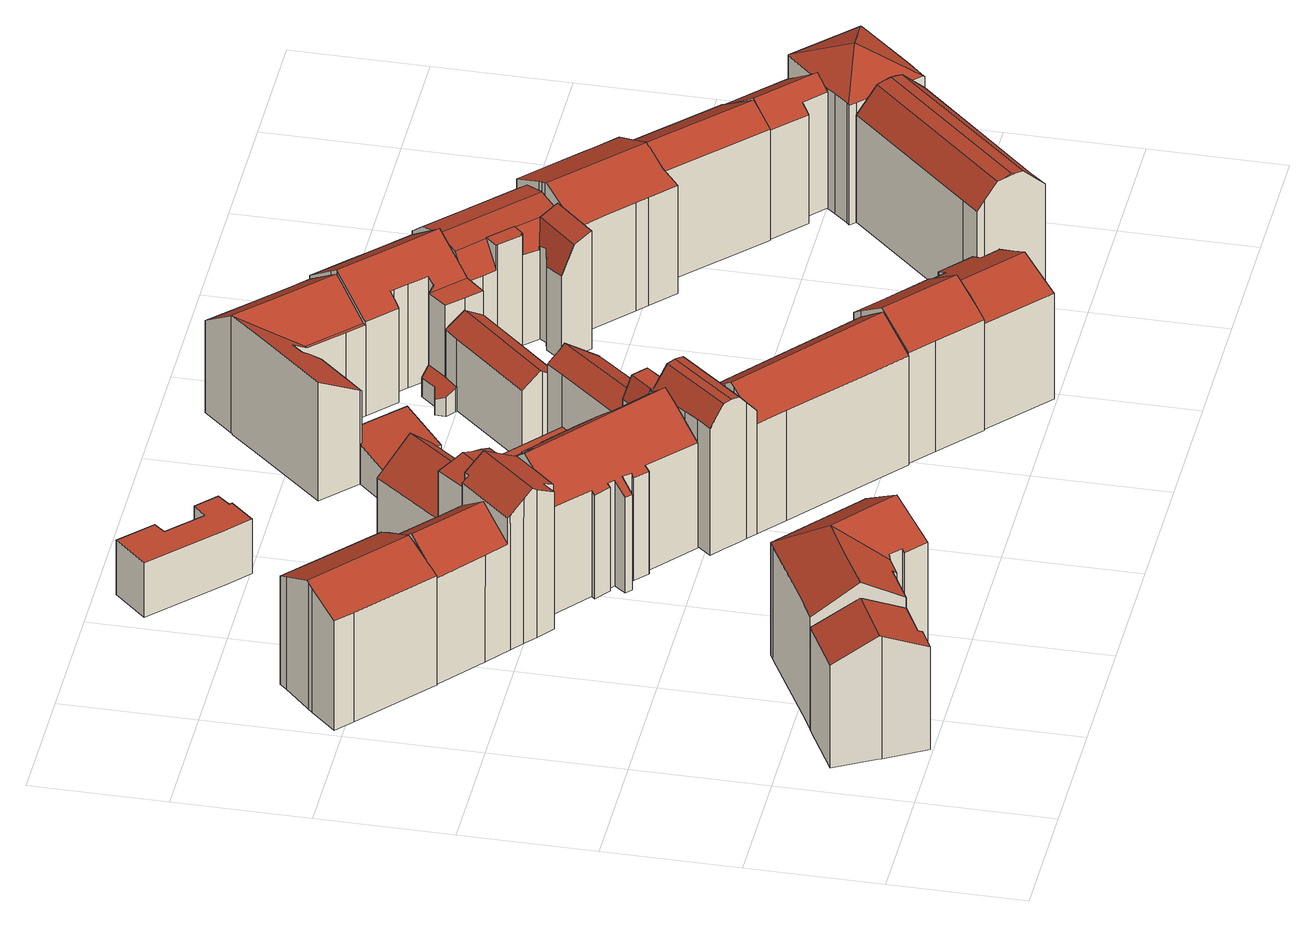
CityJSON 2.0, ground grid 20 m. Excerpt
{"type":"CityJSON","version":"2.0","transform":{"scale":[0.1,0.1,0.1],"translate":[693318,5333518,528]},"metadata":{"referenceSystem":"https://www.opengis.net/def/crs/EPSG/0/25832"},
"CityObjects":{
"building1":{"type":"Building","attributes":{"Gemeindeschluessel":"09162000","HoeheDach":"549.998","HoeheGrund":"529.510","Methode":"1000","NiedrigsteTraufeDesGebaeudes":"546.611","Geometrietyp2DReferenz":"3000","function":"31001_1000","roofType":"3100","measuredHeight":20.49,"storeysAboveGround":4},"geometry":[{"type":"MultiSurface","lod":"2","boundaries":[[[0,1,2,3]],[[3,2,4,5]],[[6,7,8,9,10,11]],[[3,5,12,7,6,11,13,14,0]],[[11,10,15,13]],[[12,16,8,7]],[[8,16,4,2,1,17,9]],[[9,17,15,10]],[[5,4,16,12]],[[17,1,0,14,13,15]]],"semantics":{"surfaces":[{"type":"WallSurface"},{"type":"GroundSurface"},{"type":"RoofSurface"}],"values":[0,0,0,1,0,0,2,2,0,0]}}]},
"building2":{"type":"Building","attributes":{"Gemeindeschluessel":"09162000","HoeheDach":"552.638","HoeheGrund":"529.580","Methode":"1000","NiedrigsteTraufeDesGebaeudes":"548.288","Geometrietyp2DReferenz":"3000","function":"31001_1000","roofType":"3100","measuredHeight":23.06,"storeysAboveGround":5},"geometry":[{"type":"MultiSurface","lod":"2","boundaries":[[[18,19,20,21,22,23]],[[24,25,19,18,23,26]],[[27,28,29,30]],[[31,32,33,34]],[[35,36,28,27]],[[37,30,29,38,39,40]],[[29,28,36,41,26,42,38]],[[34,33,43,44]],[[45,31,34,44,46,47,35,27,30,37,40,48,49,22,21,20]],[[44,43,50,46]],[[35,47,46,50,41,36]],[[49,51,23,22]],[[50,43,33,32,25,24,26,41]],[[39,52,51,49,48,40]],[[31,45,20,19,25,32]],[[38,42,26,23,51,52,39]]],"semantics":{"surfaces":[{"type":"WallSurface"},{"type":"RoofSurface"},{"type":"GroundSurface"}],"values":[0,1,0,0,0,0,1,0,2,0,0,0,1,0,0,1]}}]},
"building3":{"type":"Building","attributes":{"Gemeindeschluessel":"09162000","HoeheDach":"550.626","HoeheGrund":"529.300","Methode":"1000","NiedrigsteTraufeDesGebaeudes":"547.423","Geometrietyp2DReferenz":"3000","function":"31001_9998","roofType":"3100","measuredHeight":21.33,"storeysAboveGround":5},"geometry":[{"type":"MultiSurface","lod":"2","boundaries":[[[53,54,55,56,57,58]],[[59,60,61,62,63,54,53,64,65]],[[66,67,68,69,70,71,72,73,58,57,56,74,75,76,77,78]],[[72,65,64,73]],[[71,59,65,72]],[[79,80,78,77,76,81]],[[70,69,61,60,59,71]],[[73,64,53,58]],[[63,82,80,79,81,83,84,55,54]],[[69,68,67,66,82,63,62,61]],[[55,84,83,75,74,56]],[[78,80,82,66]],[[75,83,81,76]]],"semantics":{"surfaces":[{"type":"WallSurface"},{"type":"RoofSurface"},{"type":"GroundSurface"}],"values":[0,1,2,0,0,0,0,0,1,0,0,0,0]}}]},
"building4":{"type":"Building","attributes":{"Gemeindeschluessel":"09162000","HoeheDach":"532.675","HoeheGrund":"529.540","Methode":"1000","NiedrigsteTraufeDesGebaeudes":"532.675","Geometrietyp2DReferenz":"3000","function":"31001_2000","roofType":"1000","measuredHeight":3.13,"storeysAboveGround":1},"geometry":[{"type":"MultiSurface","lod":"2","boundaries":[[[85,86,87,88]],[[89,90,91,92]],[[93,87,86,91,90]],[[92,91,86,85]],[[88,87,93,94]],[[94,93,90,89]],[[89,92,85,88,94]]],"semantics":{"surfaces":[{"type":"WallSurface"},{"type":"RoofSurface"},{"type":"GroundSurface"}],"values":[0,0,1,0,0,0,2]}}]},
"building5":{"type":"Building","attributes":{"Gemeindeschluessel":"09162000","HoeheDach":"554.460","HoeheGrund":"529.447","Methode":"2000","NiedrigsteTraufeDesGebaeudes":"545.283","Geometrietyp2DReferenz":"3000","function":"31001_9998","roofType":"3100","measuredHeight":25.01,"storeysAboveGround":5},"geometry":[{"type":"MultiSurface","lod":"2","boundaries":[[[95,96,97,98]],[[99,100,101,102,103,104,105,106,107,108,109,110,111,112]],[[113,114,97,115,116,117,118,119,120]],[[121,122,123,124,112,111]],[[125,126,127,128,129]],[[130,131,132,96,95,133]],[[134,107,106,135]],[[136,108,107,134]],[[137,138,139,140,141,142]],[[143,144,145,146]],[[147,117,116,148]],[[149,150,151,152]],[[153,154,155,156]],[[125,129,142,141,157]],[[158,110,109,159]],[[160,102,101,161]],[[120,119,162]],[[163,164,152,151]],[[98,97,114,165]],[[166,167,123,122]],[[140,139,168,115,97,96,132,169]],[[170,171,172,173]],[[173,172,174,175]],[[176,177,178,179]],[[180,181,182,183]],[[184,185,144,143]],[[159,109,108,136]],[[186,118,117,147]],[[156,155,167,166]],[[187,188,189,190]],[[191,124,123,167,155,154,192,165]],[[165,114,113,191]],[[193,148,116,115,168]],[[175,174,177,176]],[[99,112,124,191,113,120]],[[146,145,194,195]],[[135,106,105,196]],[[171,170,197,198]],[[149,152,164,199,194,145,144,185,200,100,99,120,162,178,177,174,172,171,198]],[[201,200,185,184]],[[195,194,199,202]],[[150,149,198,197]],[[190,189,169,132,131]],[[186,179,178,162,119,118]],[[140,169,189,157,141]],[[201,161,101,100,200]],[[98,165,192,203,204,133,95]],[[130,133,204,205]],[[137,142,129,128]],[[196,105,104,206]],[[157,189,188,182,181,126,125]],[[205,204,203,207]],[[121,111,110,158]],[[153,207,203,192,154]],[[183,182,188,187]],[[202,199,164,163]],[[206,104,103,208]],[[201,184,143,146,195,202,163,151,150,197,170,173,175,176,179,186,147,148,193,138,137,128,127,180,183,187,190,131,130,205,207,153,156,166,122,121,158,159,136,134,135,196,206,208,160,161]],[[127,126,181,180]],[[208,103,102,160]],[[193,168,139,138]]],"semantics":{"surfaces":[{"type":"WallSurface"},{"type":"RoofSurface"},{"type":"GroundSurface"}],"values":[0,1,1,0,0,0,0,0,0,0,0,0,0,1,0,0,0,0,0,0,1,0,0,0,0,0,0,0,0,0,1,0,0,0,0,0,0,0,1,0,0,0,0,0,0,0,1,0,0,0,1,0,0,0,0,0,0,2,0,0,0]}}]},
"building6":{"type":"Building","attributes":{"Gemeindeschluessel":"09162000","HoeheDach":"537.966","HoeheGrund":"528.860","Methode":"1000","NiedrigsteTraufeDesGebaeudes":"537.966","Geometrietyp2DReferenz":"3000","function":"31001_1000","roofType":"1000","measuredHeight":9.11,"storeysAboveGround":2},"geometry":[{"type":"MultiSurface","lod":"2","boundaries":[[[209,210,211,212]],[[213,214,215,216,217,218,219,220,211,210,221,222,223]],[[215,224,225,216]],[[217,216,225,226,227,218]],[[214,228,224,215]],[[222,229,230,223]],[[218,227,231,219]],[[219,231,232,220]],[[209,233,229,222,221,210]],[[214,213,223,230,234,228]],[[220,232,212,211]],[[226,225,224,228,234,230,229,233,209,212,232,231,227]]],"semantics":{"surfaces":[{"type":"WallSurface"},{"type":"GroundSurface"},{"type":"RoofSurface"}],"values":[0,1,0,0,0,0,0,0,0,0,0,2]}}]},
"building7":{"type":"Building","attributes":{"Gemeindeschluessel":"09162000","HoeheDach":"546.701","HoeheGrund":"529.738","Methode":"2000","NiedrigsteTraufeDesGebaeudes":"541.754","Geometrietyp2DReferenz":"3000","function":"31001_9998","roofType":"3100","measuredHeight":16.96,"storeysAboveGround":4},"geometry":[{"type":"MultiSurface","lod":"2","boundaries":[[[235,236,237,238,239,240,241]],[[239,242,243,244,240]],[[245,235,241,246]],[[247,248,249,250]],[[251,252,249,248,253,242,239,238]],[[254,237,236,255]],[[256,253,248,247]],[[246,241,240,244]],[[257,252,251,258]],[[254,255,245,246,244,243,256,247,250,257,258]],[[235,245,255,236]],[[254,258,251,238,237]],[[243,242,253,256]],[[250,249,252,257]]],"semantics":{"surfaces":[{"type":"RoofSurface"},{"type":"WallSurface"},{"type":"GroundSurface"}],"values":[0,1,1,1,0,1,1,1,1,2,1,1,1,1]}}]},
"building8":{"type":"Building","attributes":{"Gemeindeschluessel":"09162000","HoeheDach":"550.166","HoeheGrund":"529.672","Methode":"2000","NiedrigsteTraufeDesGebaeudes":"535.390","Geometrietyp2DReferenz":"3000","function":"31001_2000","roofType":"1000","measuredHeight":20.49,"storeysAboveGround":1},"geometry":[{"type":"MultiSurface","lod":"2","boundaries":[[[259,260,261,262]],[[263,264,265,266]],[[267,268,269,270]],[[271,269,268,272]],[[273,274,270,269,271,275]],[[276,267,270,274]],[[277,111,278,279]],[[250,279,278,280,281,282]],[[283,261,260,284,285,286,275,271,272,265,264,287,288,289,282,281]],[[277,262,261,283,290,111]],[[247,289,288,256]],[[276,266,265,272,268,267]],[[111,290,280,278]],[[256,288,287,291]],[[276,274,273,292,293,294,259,262,277,279,250,247,256,291,263,266]],[[273,275,286,292]],[[250,282,289,247]],[[292,286,285,293]],[[291,287,264,263]],[[281,280,290,283]],[[293,285,284,294]],[[294,284,260,259]]],"semantics":{"surfaces":[{"type":"WallSurface"},{"type":"RoofSurface"},{"type":"GroundSurface"}],"values":[0,0,1,0,0,0,0,0,1,0,0,0,1,0,2,0,0,0,0,0,0,0]}}]},
"building9":{"type":"Building","attributes":{"Gemeindeschluessel":"09162000","HoeheDach":"553.990","HoeheGrund":"529.710","Methode":"2000","NiedrigsteTraufeDesGebaeudes":"532.530","Geometrietyp2DReferenz":"3000","function":"31001_9998","roofType":"3100","measuredHeight":24.28,"storeysAboveGround":4},"geometry":[{"type":"MultiSurface","lod":"2","boundaries":[[[295,296,297,298,299,300,301,302,303,304,305]],[[306,307,308,296,295,305,309,310,311,312]],[[313,314,300,299,298,315]],[[316,317,318,319,320]],[[320,319,321,322]],[[323,324,325,326]],[[309,305,304,327,328,329,330,331,332,310]],[[333,314,313,315,334,335,336,337,338,339,323,326,340,341,342,343,344,345,346,347,348,349,350,276,351,266,263,352,353,354,355,356,357]],[[358,297,296,359]],[[360,311,310,332,266,351,276]],[[343,361,362,344]],[[363,364,308,307,365]],[[339,366,324,323]],[[319,318,317,367,368,369,370,364,363,365,371,321]],[[337,372,373,338]],[[303,302,357,356,304]],[[359,296,308,364,370]],[[374,375,376,377,349,348,347]],[[338,373,366,339]],[[369,368,358,359,370]],[[336,335,334,315,298,297,358,368,367,378]],[[322,321,371,375,374,379,380,362,361]],[[357,302,301,333]],[[371,365,307,306,312,377,376]],[[342,341,340,326,325,316,320,322,361,343]],[[336,378,372,337]],[[346,379,374,347]],[[333,301,300,314]],[[304,356,355,327]],[[266,332,331,263]],[[344,362,380,345]],[[381,377,312,311,360]],[[345,380,379,346]],[[331,330,329,353,352,263]],[[328,327,355,354,353,329]],[[350,349,377,381,360,276]],[[325,324,366,373,372,378,367,317,316]],[[371,376,375]]],"semantics":{"surfaces":[{"type":"RoofSurface"},{"type":"WallSurface"},{"type":"GroundSurface"}],"values":[0,1,1,0,0,1,0,2,1,1,1,0,1,1,1,1,1,1,1,0,1,0,1,0,1,1,1,1,1,1,1,0,1,1,1,1,0,1]}}]},
"building10":{"type":"Building","attributes":{"Gemeindeschluessel":"09162000","HoeheDach":"552.046","HoeheGrund":"529.740","Methode":"2000","NiedrigsteTraufeDesGebaeudes":"547.804","Geometrietyp2DReferenz":"3000","function":"31001_9998","roofType":"3100","measuredHeight":22.31,"storeysAboveGround":5},"geometry":[{"type":"MultiSurface","lod":"2","boundaries":[[[382,383,384,385,386,387,388,389]],[[390,391,384,383,382,392]],[[392,382,389,323]],[[337,393,394,395]],[[391,396,397,398,399,400,401,386,385,384]],[[398,397,396,391,390,392,323,339,402,338,337,395,403,399]],[[395,394,404,403]],[[323,389,388,339]],[[386,401,400,404,394,393,405,387]],[[388,387,405,338,402,339]],[[400,399,403,404]],[[338,405,393,337]]],"semantics":{"surfaces":[{"type":"RoofSurface"},{"type":"WallSurface"},{"type":"GroundSurface"}],"values":[0,1,1,1,1,2,1,1,0,1,1,1]}}]},
"building11":{"type":"Building","attributes":{"Gemeindeschluessel":"09162000","HoeheDach":"536.828","HoeheGrund":"529.490","Methode":"1000","NiedrigsteTraufeDesGebaeudes":"534.922","Geometrietyp2DReferenz":"3000","function":"31001_2000","roofType":"2100","measuredHeight":7.34,"storeysAboveGround":2},"geometry":[{"type":"MultiSurface","lod":"2","boundaries":[[[406,407,408,409]],[[410,411,407,406]],[[406,409,412,413,414,410]],[[413,415,416,414]],[[414,416,411,410]],[[411,416,415,417,408,407]],[[409,408,417,412]],[[412,417,415,413]]],"semantics":{"surfaces":[{"type":"WallSurface"},{"type":"GroundSurface"},{"type":"RoofSurface"}],"values":[0,0,1,0,0,2,0,0]}}]},
"building12":{"type":"Building","attributes":{"Gemeindeschluessel":"09162000","HoeheDach":"532.740","HoeheGrund":"529.717","Methode":"2000","NiedrigsteTraufeDesGebaeudes":"532.740","Geometrietyp2DReferenz":"3000","function":"31001_2000","roofType":"1000","measuredHeight":3.02},"geometry":[{"type":"MultiSurface","lod":"2","boundaries":[[[403,418,419,420]],[[399,421,418,403]],[[422,423,424,425]],[[426,427,423,422]],[[428,429,427,426]],[[425,424,421,399]],[[403,420,428,426,422,425,399]],[[420,419,429,428]],[[421,424,423,427,429,419,418]]],"semantics":{"surfaces":[{"type":"WallSurface"},{"type":"GroundSurface"},{"type":"RoofSurface"}],"values":[0,0,0,0,0,0,1,0,2]}}]},
"building13":{"type":"Building","attributes":{"Gemeindeschluessel":"09162000","HoeheDach":"552.391","HoeheGrund":"529.930","Methode":"1000","NiedrigsteTraufeDesGebaeudes":"548.334","Geometrietyp2DReferenz":"3000","function":"31001_1000","roofType":"3100","measuredHeight":22.46,"storeysAboveGround":6},"geometry":[{"type":"MultiSurface","lod":"2","boundaries":[[[430,431,432,433]],[[432,431,434,435,436,437]],[[433,432,437,438]],[[439,440,441,442]],[[437,436,440,439,443,438]],[[435,444,445,441,440,436]],[[446,445,444,447]],[[430,448,449,447,444,435,434,431]],[[449,448,430,433,438,443,439,442,446,447]],[[442,441,445,446]]],"semantics":{"surfaces":[{"type":"WallSurface"},{"type":"RoofSurface"},{"type":"GroundSurface"}],"values":[0,1,0,0,0,1,0,0,2,0]}}]},
"building14":{"type":"Building","attributes":{"Gemeindeschluessel":"09162000","HoeheDach":"543.383","HoeheGrund":"529.590","Methode":"1000","NiedrigsteTraufeDesGebaeudes":"541.363","Geometrietyp2DReferenz":"3000","function":"31001_1000","roofType":"3100","measuredHeight":13.79,"storeysAboveGround":3},"geometry":[{"type":"MultiSurface","lod":"2","boundaries":[[[450,451,452,453]],[[454,451,450,455,456,457]],[[458,459,460,461,462,463]],[[464,465,459,458,463,466,456,455,450,453]],[[463,462,467,466]],[[460,468,469,452,451,454,461]],[[464,469,468,465]],[[453,452,469,464]],[[466,467,457,456]],[[465,468,460,459]],[[461,454,457,467,462]]],"semantics":{"surfaces":[{"type":"WallSurface"},{"type":"GroundSurface"},{"type":"RoofSurface"}],"values":[0,0,0,1,0,2,0,0,0,0,2]}}]},
"building15":{"type":"Building","attributes":{"Gemeindeschluessel":"09162000","HoeheDach":"550.810","HoeheGrund":"530.030","Methode":"2000","NiedrigsteTraufeDesGebaeudes":"547.120","Geometrietyp2DReferenz":"3000","function":"31001_9998","roofType":"3100","measuredHeight":20.78,"storeysAboveGround":5},"geometry":[{"type":"MultiSurface","lod":"2","boundaries":[[[470,471,472,473,474,475]],[[476,477,478,479,475,474,473,480,481,482,483,484]],[[485,486,487,488,478,477,476,489]],[[487,486,485,490,491,492,493,494,495,472,471,470,496,488]],[[495,480,473,472]],[[479,478,488,496,470,475]],[[489,476,484,497]],[[492,483,482,493]],[[497,484,483,492,491,490]],[[482,481,480,495,494,493]],[[485,489,497,490]]],"semantics":{"surfaces":[{"type":"WallSurface"},{"type":"RoofSurface"},{"type":"GroundSurface"}],"values":[0,1,0,2,0,0,1,0,0,0,0]}}]},
"building16":{"type":"Building","attributes":{"Gemeindeschluessel":"09162000","HoeheDach":"549.270","HoeheGrund":"529.480","Methode":"2000","NiedrigsteTraufeDesGebaeudes":"544.734","Geometrietyp2DReferenz":"3000","function":"31001_1000","roofType":"3100","measuredHeight":19.79,"storeysAboveGround":4},"geometry":[{"type":"MultiSurface","lod":"2","boundaries":[[[498,499,500,501,502,503,504,505,506,507,413,412,409,508,509,510,511,512,513,514,515,516]],[[412,517,518,409]],[[413,519,517,412]],[[499,498,520,521,522]],[[523,524,525,526,527]],[[503,502,523,527,528,504]],[[516,529,520,498]],[[409,518,530,508]],[[501,524,523,502]],[[506,531,532,507]],[[507,532,519,413]],[[530,533,534,535,536,512,511,510,509,508]],[[537,521,520,529,538,539,540,536,535]],[[515,538,529,516]],[[518,517,519,532,531,541,528,527,526,534,533,530]],[[525,522,521,537,535,534,526]],[[539,538,515,514,513,540]],[[505,541,531,506]],[[501,500,499,522,525,524]],[[504,528,541,505]],[[512,536,540,513]]],"semantics":{"surfaces":[{"type":"GroundSurface"},{"type":"WallSurface"},{"type":"RoofSurface"}],"values":[0,1,1,1,2,1,1,1,1,1,1,1,2,1,2,2,1,1,1,1,1]}}]},
"building17":{"type":"Building","attributes":{"Gemeindeschluessel":"09162000","HoeheDach":"533.533","HoeheGrund":"529.410","Methode":"1000","NiedrigsteTraufeDesGebaeudes":"531.974","Geometrietyp2DReferenz":"3000","function":"31001_2000","roofType":"2100","measuredHeight":4.12},"geometry":[{"type":"MultiSurface","lod":"2","boundaries":[[[542,543,544,545]],[[546,547,548,549]],[[550,551,552,553]],[[554,555,556,557]],[[549,548,555,554]],[[555,548,547,558,544,543,552,551,556]],[[559,558,547,546]],[[557,556,551,550]],[[557,550,553,542,545,559,546,549,554]],[[545,544,558,559]],[[553,552,543,542]]],"semantics":{"surfaces":[{"type":"WallSurface"},{"type":"RoofSurface"},{"type":"GroundSurface"}],"values":[0,0,0,0,0,1,0,0,2,0,0]}}]},
"building18":{"type":"Building","attributes":{"Gemeindeschluessel":"09162000","HoeheDach":"549.970","HoeheGrund":"529.520","Methode":"2000","NiedrigsteTraufeDesGebaeudes":"545.162","Geometrietyp2DReferenz":"3000","function":"31001_1000","roofType":"3100","measuredHeight":20.45,"storeysAboveGround":4},"geometry":[{"type":"MultiSurface","lod":"2","boundaries":[[[560,561,562,563,564,565]],[[562,566,567,568,569,563]],[[570,569,568,571,572,573,574,575,576,577,578]],[[578,577,498,499]],[[579,567,566,562,561,560,580,581,582,583,584,585,586,587,588,589,590,501,591,499,498,516,592,593,594,595]],[[560,565,596,580]],[[592,575,574,593]],[[587,597,598,588]],[[582,599,600,583]],[[601,602,598,597,603,604,605,600,599,564,563,569,570,578,606,607]],[[595,572,571,579]],[[498,577,576,516]],[[516,576,575,592]],[[579,571,568,567]],[[586,603,597,587]],[[590,589,588,598,602,601]],[[608,599,582,581]],[[596,565,564,599,608]],[[607,606,578,499,591,501]],[[573,572,595,594,593,574]],[[580,596,608,581]],[[583,600,605,584]],[[585,584,605,604,603,586]],[[590,601,607,501]]],"semantics":{"surfaces":[{"type":"WallSurface"},{"type":"RoofSurface"},{"type":"GroundSurface"}],"values":[0,0,1,0,2,0,0,0,0,1,0,0,0,0,0,0,0,1,0,0,0,0,0,0]}}]},
"building19":{"type":"Building","attributes":{"Gemeindeschluessel":"09162000","HoeheDach":"549.449","HoeheGrund":"529.700","Methode":"2000","NiedrigsteTraufeDesGebaeudes":"543.473","Geometrietyp2DReferenz":"3000","function":"31001_1000","roofType":"3100","measuredHeight":19.75,"storeysAboveGround":4},"geometry":[{"type":"MultiSurface","lod":"2","boundaries":[[[609,610,611,612]],[[613,614,615]],[[616,617,618,619,620,621]],[[622,623,624,625,626]],[[627,622,626,615,614,628,629]],[[630,631,632,633,634]],[[635,636,634,633,637,638]],[[639,640,641,642,631,630]],[[643,644,645,621,620]],[[646,647,648,649,613,650,651]],[[641,611,610,652,653,654,642]],[[655,623,622,627,629,656,657,658,659,609,612,640,639,636,635,644,643,660,661,662]],[[632,654,653,663]],[[646,658,657,647]],[[656,629,628,649,648]],[[655,662,617,616,664]],[[655,664,624,623]],[[612,611,641,640]],[[656,648,647,657]],[[613,615,626,625,637,633,632,663]],[[661,618,617,662]],[[631,642,654,632]],[[663,653,652,665]],[[625,624,664,616,621,645,638,637]],[[639,630,634,636]],[[643,620,619,660]],[[658,646,651,659]],[[665,652,610,609,659,651,650]],[[614,613,649,628]],[[660,619,618,661]],[[635,638,645,644]],[[665,650,613,663]]],"semantics":{"surfaces":[{"type":"WallSurface"},{"type":"RoofSurface"},{"type":"GroundSurface"}],"values":[0,0,1,0,0,1,0,0,0,1,1,2,0,0,0,0,0,0,0,1,0,0,0,1,0,0,0,0,1,0,0,1]}}]},
"building20":{"type":"Building","attributes":{"Gemeindeschluessel":"09162000","HoeheDach":"551.141","HoeheGrund":"529.840","Methode":"1000","NiedrigsteTraufeDesGebaeudes":"547.722","Geometrietyp2DReferenz":"3000","function":"31001_9998","roofType":"3100","measuredHeight":21.3,"storeysAboveGround":4},"geometry":[{"type":"MultiSurface","lod":"2","boundaries":[[[666,667,668,669,670,671,672,673,674]],[[675,676,677,678]],[[674,673,672,679,680,681,682,683]],[[684,685,686,687]],[[688,669,668,689]],[[690,670,669,688]],[[687,686,691,692]],[[680,679,685,684]],[[693,694,676,675]],[[695,696,667,666,674,683]],[[671,697,677,676,694,698,691,686,685,679,672]],[[678,699,700,690,688,689,696,695,683,682,681,680,684,687,692,701,693,675]],[[678,677,697,699]],[[689,668,667,696]],[[701,698,694,693]],[[692,691,698,701]],[[690,700,699,697,671,670]]],"semantics":{"surfaces":[{"type":"RoofSurface"},{"type":"WallSurface"},{"type":"GroundSurface"}],"values":[0,1,1,1,1,1,1,1,1,1,0,2,1,1,1,1,1]}}]},
"building21":{"type":"Building","attributes":{"Gemeindeschluessel":"09162000","HoeheDach":"552.100","HoeheGrund":"530.230","Methode":"2000","NiedrigsteTraufeDesGebaeudes":"548.005","Geometrietyp2DReferenz":"3000","function":"31001_1000","roofType":"3400","measuredHeight":21.87,"storeysAboveGround":6},"geometry":[{"type":"MultiSurface","lod":"2","boundaries":[[[702,703,704,705]],[[706,707,708,709,710,711,712,713,714,715,716,717]],[[718,719,720]],[[721,722,711,710]],[[714,723,718,720,724,715]],[[717,716,702,705]],[[713,723,714]],[[704,703,725,726]],[[721,710,709,708,707,706,717,705,704,726,727,728,729,730,731]],[[731,732,722,721]],[[720,719,733,732,731,730,729,728,727,726,725,724]],[[716,715,724,725,703,702]],[[713,712,733,719,718,723]],[[711,722,732,733,712]]],"semantics":{"surfaces":[{"type":"WallSurface"},{"type":"RoofSurface"},{"type":"GroundSurface"}],"values":[0,0,1,0,1,0,1,0,2,0,0,1,1,1]}}]},
"building22":{"type":"Building","attributes":{"Gemeindeschluessel":"09162000","HoeheDach":"551.214","HoeheGrund":"529.960","Methode":"2000","NiedrigsteTraufeDesGebaeudes":"546.324","Geometrietyp2DReferenz":"3000","function":"31001_1000","roofType":"3100","measuredHeight":21.25,"storeysAboveGround":5},"geometry":[{"type":"MultiSurface","lod":"2","boundaries":[[[734,735,736,737]],[[737,736,738,739]],[[740,741,697,742,743,744]],[[697,745,735,734,746,742]],[[747,748,749,750,741,740]],[[751,752,753,744,743,742,746,734,737,739]],[[752,751,739,738,749,748]],[[753,752,748,747,740,744]],[[750,749,738,736,735,745,697,741]]],"semantics":{"surfaces":[{"type":"WallSurface"},{"type":"RoofSurface"},{"type":"GroundSurface"}],"values":[0,0,0,0,1,2,0,0,1]}}]},
"building23":{"type":"Building","attributes":{"Gemeindeschluessel":"09162000","HoeheDach":"551.279","HoeheGrund":"530.160","Methode":"2000","NiedrigsteTraufeDesGebaeudes":"546.230","Geometrietyp2DReferenz":"3000","function":"31001_9998","roofType":"3100","measuredHeight":21.12,"storeysAboveGround":5},"geometry":[{"type":"MultiSurface","lod":"2","boundaries":[[[754,755,756,757,758,759]],[[755,754,760,761,762,763,764,765,766,756]],[[767,768,769,765,764,763]],[[760,770,771,761]],[[761,771,772,762]],[[772,771,770,773,768,767]],[[762,772,767,763]],[[773,759,758,757,774,769,768]],[[760,754,759,773,770]],[[774,757,756,766,765,769]]],"semantics":{"surfaces":[{"type":"WallSurface"},{"type":"GroundSurface"},{"type":"RoofSurface"}],"values":[0,1,0,0,0,2,0,2,0,0]}}]},
"building24":{"type":"Building","attributes":{"Gemeindeschluessel":"09162000","HoeheDach":"553.800","HoeheGrund":"530.060","Methode":"2000","NiedrigsteTraufeDesGebaeudes":"549.920","Geometrietyp2DReferenz":"3000","function":"31001_9998","roofType":"3500","measuredHeight":23.74,"storeysAboveGround":6},"geometry":[{"type":"MultiSurface","lod":"2","boundaries":[[[775,776,777,778]],[[778,777,779,780]],[[781,782,783,784]],[[785,786,787,788]],[[782,789,790,791,783]],[[792,793,794,795,796,797]],[[796,795,790]],[[775,778,780,798,781,784,799,785,788,800,793,792]],[[790,795,794,801,787,786,802,791]],[[788,787,801,800]],[[800,801,794,793]],[[799,802,786,785]],[[776,797,796,790,789,803,779,777]],[[789,782,781,798,803]],[[780,779,803,798]],[[776,775,792,797]],[[799,784,783,791,802]]],"semantics":{"surfaces":[{"type":"WallSurface"},{"type":"RoofSurface"},{"type":"GroundSurface"}],"values":[0,0,0,0,1,0,1,2,1,0,0,0,1,0,0,0,0]}}]}
},
"vertices":[
[202,53,15],[202,53,189],[153,27,189],[153,27,15],[156,21,186],[156,21,15],[86,66,15],[87,64,15],[87,64,219],[86,66,220],[51,128,186],[51,128,15],[122,3,15],[135,173,15],[170,110,15],[135,173,186],[122,3,186],[170,110,220],
[421,162,203],[429,155,203],[429,155,16],[421,162,16],[300,262,16],[300,262,203],[357,127,246],[386,103,246],[296,177,246],[259,84,16],[259,84,208],[202,53,207],[202,53,16],[343,51,16],[343,51,203],[312,77,203],[312,77,16],[263,78,16],[263,78,203],[170,110,16],[170,110,246],[135,173,203],[135,173,16],[292,93,203],[231,143,246],[315,81,207],[315,81,16],[386,103,16],[298,96,16],[292,93,16],[171,192,16],[291,257,16],[298,96,207],[291,257,203],[171,192,203],
[51,857,225],[53,859,226],[91,895,201],[91,895,13],[53,859,13],[51,857,13],[33,790,195],[141,697,195],[142,696,195],[178,734,220],[186,744,226],[44,850,220],[8,812,195],[217,777,13],[186,744,13],[178,734,13],[142,696,13],[141,697,13],[33,790,13],[8,812,13],[44,850,13],[100,905,13],[101,906,13],[126,884,13],[150,862,13],[229,791,13],[150,862,195],[229,791,196],[126,884,194],[217,777,205],[101,906,194],[100,905,195],
[250,817,15],[250,817,47],[305,770,47],[305,770,15],[217,777,15],[217,777,47],[229,791,47],[229,791,15],[272,730,47],[272,730,15],
[326,694,216],[326,694,243],[351,673,265],[351,673,225],[384,622,245],[577,465,245],[582,472,237],[596,489,220],[581,498,222],[545,528,221],[567,556,192],[537,583,191],[540,587,187],[494,622,188],[491,618,192],[460,642,193],[436,616,221],[403,643,222],[396,635,230],[357,668,260],[275,589,265],[280,584,260],[305,565,242],[324,585,241],[339,573,230],[371,607,230],[436,616,14],[401,644,14],[401,644,213],[403,643,212],[182,739,232],[217,777,196],[217,777,14],[142,696,14],[142,696,191],[361,738,14],[320,687,14],[320,687,243],[361,738,215],[540,587,14],[537,583,14],[494,622,14],[208,642,14],[243,614,14],[243,614,238],[240,617,235],[240,617,192],[208,642,192],[534,411,14],[534,411,189],[464,470,191],[464,470,14],[305,565,14],[280,584,14],[418,479,173],[418,479,14],[432,496,14],[432,496,191],[407,700,14],[407,700,222],[420,690,218],[420,690,14],[278,659,232],[460,642,14],[491,618,14],[596,489,14],[582,472,14],[339,573,192],[443,485,14],[443,485,190],[357,668,227],[431,681,14],[431,681,214],[262,599,254],[311,695,235],[422,504,14],[422,504,190],[412,512,191],[412,512,14],[409,508,187],[409,508,14],[387,525,14],[387,525,186],[391,530,191],[391,530,14],[272,730,14],[272,730,196],[271,728,198],[271,728,14],[551,432,14],[551,432,211],[324,585,14],[277,723,14],[277,723,198],[311,695,198],[311,695,14],[396,635,212],[395,710,227],[262,599,14],[460,464,185],[460,464,14],[567,556,14],[409,487,14],[409,487,173],[440,481,185],[564,448,228],[564,448,14],[440,481,14],[395,711,227],[384,719,223],[384,719,14],[545,528,14],[395,711,14],[581,498,14],
[356,1063,100],[356,1063,9],[307,1110,9],[307,1110,100],[402,1051,9],[389,1036,9],[392,1032,9],[360,998,9],[325,1030,9],[228,1122,9],[274,1170,9],[321,1126,9],[372,1079,9],[375,1082,9],[405,1054,9],[392,1032,100],[360,998,100],[325,1030,100],[228,1122,100],[389,1036,100],[375,1082,100],[405,1054,100],[274,1170,100],[321,1126,100],[372,1079,100],[402,1051,100],
[361,738,141],[384,719,166],[395,711,178],[403,704,187],[482,802,187],[437,839,138],[358,740,138],[486,798,183],[486,798,17],[437,839,17],[361,738,17],[358,740,17],[510,778,17],[510,778,156],[431,681,157],[431,681,17],[407,700,183],[420,690,169],[508,780,158],[395,711,17],[384,719,17],[508,780,17],[420,690,17],[407,700,17],
[491,618,17],[491,618,74],[460,642,74],[460,642,17],[698,633,17],[698,633,74],[610,531,74],[610,531,17],[581,498,220],[602,522,192],[565,553,192],[545,528,219],[565,553,74],[602,522,74],[567,556,17],[545,528,17],[567,556,74],[581,498,17],[436,616,17],[401,644,222],[401,644,17],[423,672,192],[423,672,74],[431,681,74],[459,641,74],[494,622,74],[540,587,74],[537,583,74],[513,788,74],[508,780,74],[510,778,74],[459,641,192],[513,788,17],[537,583,17],[540,587,17],[494,622,17],
[642,503,174],[655,493,162],[679,473,136],[681,475,137],[682,474,135],[684,472,133],[786,596,134],[788,599,134],[788,599,135],[740,638,184],[633,511,184],[633,511,228],[642,503,228],[655,493,182],[621,521,172],[609,531,160],[609,531,195],[621,521,228],[682,474,17],[684,472,17],[681,475,17],[556,357,258],[636,452,258],[627,460,260],[625,461,260],[545,366,260],[615,470,258],[535,375,258],[579,338,17],[579,338,223],[566,349,243],[566,349,17],[733,644,177],[725,652,168],[719,658,161],[718,657,161],[698,633,161],[610,531,160],[786,596,17],[679,473,17],[651,440,17],[639,425,17],[647,418,17],[624,391,17],[610,375,17],[556,357,17],[545,366,17],[535,375,17],[516,390,17],[534,411,17],[551,432,17],[564,448,17],[582,472,17],[594,487,17],[595,489,17],[584,496,17],[609,531,17],[718,657,17],[719,658,17],[725,652,17],[733,644,17],[740,638,17],[788,599,17],[679,473,45],[655,493,45],[581,498,194],[516,390,228],[534,411,228],[625,461,188],[627,460,182],[615,470,228],[610,375,223],[651,440,235],[651,440,45],[636,452,45],[627,460,45],[597,485,228],[647,418,223],[624,391,223],[582,472,225],[594,487,224],[594,487,228],[595,489,228],[639,425,235],[564,448,226],[551,432,227],[584,496,201],
[619,304,200],[719,220,199],[783,167,198],[784,167,199],[821,210,240],[614,380,240],[610,375,236],[579,338,200],[719,220,17],[783,167,17],[619,304,17],[647,418,204],[682,389,204],[682,389,17],[784,167,17],[821,210,17],[836,227,17],[854,248,17],[854,248,204],[836,227,224],[614,380,17],[689,383,17],[689,383,204],[624,391,230],
[555,856,15],[555,856,69],[592,894,81],[592,894,15],[629,788,15],[629,788,69],[594,892,15],[614,914,15],[685,847,15],[614,914,88],[685,847,88],[594,892,81],
[689,383,47],[697,394,47],[697,394,17],[854,248,47],[891,290,17],[891,290,47],[864,260,47],[864,260,17],[835,338,17],[835,338,47],[806,302,17],[806,302,47],
[882,81,19],[882,81,203],[819,136,203],[819,136,19],[904,105,225],[922,128,244],[824,213,244],[783,167,203],[783,167,19],[854,248,19],[854,248,214],[864,260,203],[864,260,19],[824,213,19],[962,175,204],[898,230,203],[898,230,19],[962,175,19],[904,105,19],[922,128,19],
[834,796,16],[834,796,153],[855,775,134],[855,775,16],[833,797,154],[833,797,16],[810,819,16],[810,819,134],[710,666,16],[712,664,16],[712,664,152],[710,666,154],[687,687,134],[687,687,16],[733,644,16],[719,658,16],[790,799,16],[790,799,134],[719,658,146],[733,644,134],
[1031,116,20],[1037,123,20],[1043,130,20],[1043,130,192],[1037,123,196],[1031,116,200],[1017,52,228],[1035,72,215],[1055,95,201],[1054,95,201],[999,169,191],[992,161,196],[987,156,200],[962,175,201],[925,131,228],[973,2,20],[1017,52,20],[1035,72,20],[1055,95,20],[973,2,196],[882,81,20],[925,131,20],[962,175,20],[987,156,20],[992,161,20],[999,169,20],[1054,95,20],[882,81,196],
[808,978,15],[800,969,15],[756,923,15],[753,919,15],[729,942,15],[683,986,15],[665,1003,15],[651,987,15],[658,979,15],[659,962,15],[541,942,15],[632,1042,15],[674,1089,15],[675,1089,15],[677,1091,15],[718,1136,15],[772,1084,15],[821,1037,15],[844,1015,15],[594,892,169],[592,894,171],[614,914,169],[808,978,205],[800,969,213],[800,969,212],[729,942,167],[753,919,167],[756,923,167],[686,990,167],[683,986,167],[665,1003,182],[844,1015,168],[541,942,212],[658,979,175],[659,962,168],[632,1042,212],[674,1089,212],[675,1089,213],[677,1091,210],[729,1037,213],[821,1037,168],[772,1084,168],[718,1136,168],[651,987,182],
[816,853,14],[816,853,46],[832,848,54],[832,848,14],[810,819,14],[810,819,55],[790,799,55],[790,799,14],[776,827,14],[776,827,40],[796,831,46],[796,831,14],[788,801,14],[788,801,53],[776,811,45],[776,811,14],[834,847,55],[834,847,14],
[855,775,15],[881,803,15],[885,807,15],[885,807,178],[881,803,174],[855,775,174],[925,850,15],[927,853,15],[927,853,217],[925,850,220],[876,896,220],[931,857,213],[968,897,174],[920,943,174],[905,958,174],[889,973,174],[844,1015,174],[808,978,211],[800,969,220],[931,857,15],[834,796,15],[810,819,15],[834,847,15],[848,843,15],[856,852,15],[845,862,15],[831,876,15],[814,892,15],[810,896,15],[797,883,15],[794,881,15],[756,922,15],[889,973,15],[905,958,15],[920,943,15],[968,897,15],[834,796,174],[814,892,187],[810,896,187],[834,847,174],[848,843,179],[794,881,172],[797,883,174],[831,876,187],[845,862,187],[856,852,187],[756,922,174],[753,919,172],[810,819,174],
[957,743,17],[957,743,204],[954,741,204],[954,741,17],[1005,726,202],[1026,706,214],[1026,706,202],[1077,759,202],[1095,778,180],[1009,859,180],[992,875,180],[968,897,180],[951,879,202],[1045,726,17],[1053,734,17],[1053,734,211],[1051,733,211],[1045,726,209],[995,674,17],[969,647,214],[969,647,17],[907,786,162],[923,771,162],[939,788,202],[901,824,202],[885,807,162],[927,852,17],[885,807,17],[926,852,211],[927,852,211],[907,786,17],[924,770,17],[924,770,204],[923,771,204],[968,897,17],[931,857,17],[931,857,209],[972,711,174],[955,707,155],[934,682,158],[948,667,202],[978,722,166],[979,721,171],[959,741,204],[973,756,204],[939,788,204],[1057,738,17],[934,682,17],[955,707,17],[972,711,17],[979,721,17],[992,875,17],[1009,859,17],[1095,778,17],[973,756,202],[1057,738,209],[959,741,168],
[1033,639,198],[1069,606,198],[1086,591,198],[1122,558,198],[1138,582,212],[1168,610,231],[1045,726,231],[996,675,198],[995,674,197],[1220,659,18],[1220,659,198],[1178,619,225],[1178,619,18],[1045,727,231],[1045,727,18],[1045,726,18],[996,675,18],[995,674,18],[1053,734,18],[1053,734,226],[1057,738,224],[1057,738,18],[1122,558,18],[1086,591,18],[1138,582,18],[1094,777,198],[1094,777,18],[1189,688,18],[1189,688,198],[1033,639,18],[1069,606,18],[1169,611,231],[1173,703,198],[1169,611,18],[1168,610,18],[1173,703,18],
[1138,143,200],[1160,167,200],[1160,167,22],[1138,143,22],[1163,119,22],[1168,114,22],[1185,98,22],[1194,90,22],[1221,65,22],[1221,65,201],[1194,90,237],[1185,98,239],[1168,114,238],[1163,119,237],[1147,134,214],[1147,134,22],[1374,311,241],[1382,305,239],[1366,320,239],[1243,89,22],[1243,89,200],[1180,104,241],[1358,327,237],[1333,351,200],[1333,351,22],[1358,327,22],[1366,320,22],[1382,305,22],[1389,298,22],[1416,272,22],[1416,272,200],[1389,298,237],
[1178,619,20],[1178,619,223],[1220,659,184],[1220,659,20],[1345,541,183],[1345,541,20],[1138,582,205],[1167,610,232],[1169,611,20],[1167,610,20],[1138,582,20],[1176,618,224],[1176,618,20],[1141,580,205],[1269,458,205],[1296,487,232],[1168,609,232],[1296,487,20],[1269,458,20],[1141,580,20],
[1376,414,22],[1403,442,22],[1425,465,22],[1425,465,182],[1403,442,205],[1376,414,232],[1358,396,22],[1327,425,22],[1316,414,22],[1269,458,22],[1297,488,22],[1345,541,22],[1425,466,22],[1269,458,203],[1297,488,233],[1345,541,182],[1358,396,215],[1327,425,215],[1316,414,203],[1376,414,233],[1425,466,182],
[1440,298,21],[1440,298,220],[1421,278,219],[1421,278,21],[1418,275,219],[1418,275,21],[1333,351,21],[1333,351,220],[1325,359,220],[1325,359,21],[1348,384,21],[1348,384,221],[1358,396,220],[1358,396,21],[1415,274,220],[1420,371,258],[1326,360,221],[1512,380,21],[1425,465,21],[1425,465,221],[1426,464,222],[1511,381,223],[1512,380,222],[1416,272,21],[1330,364,21],[1376,415,21],[1376,415,221],[1330,364,221],[1416,272,219]
]}
